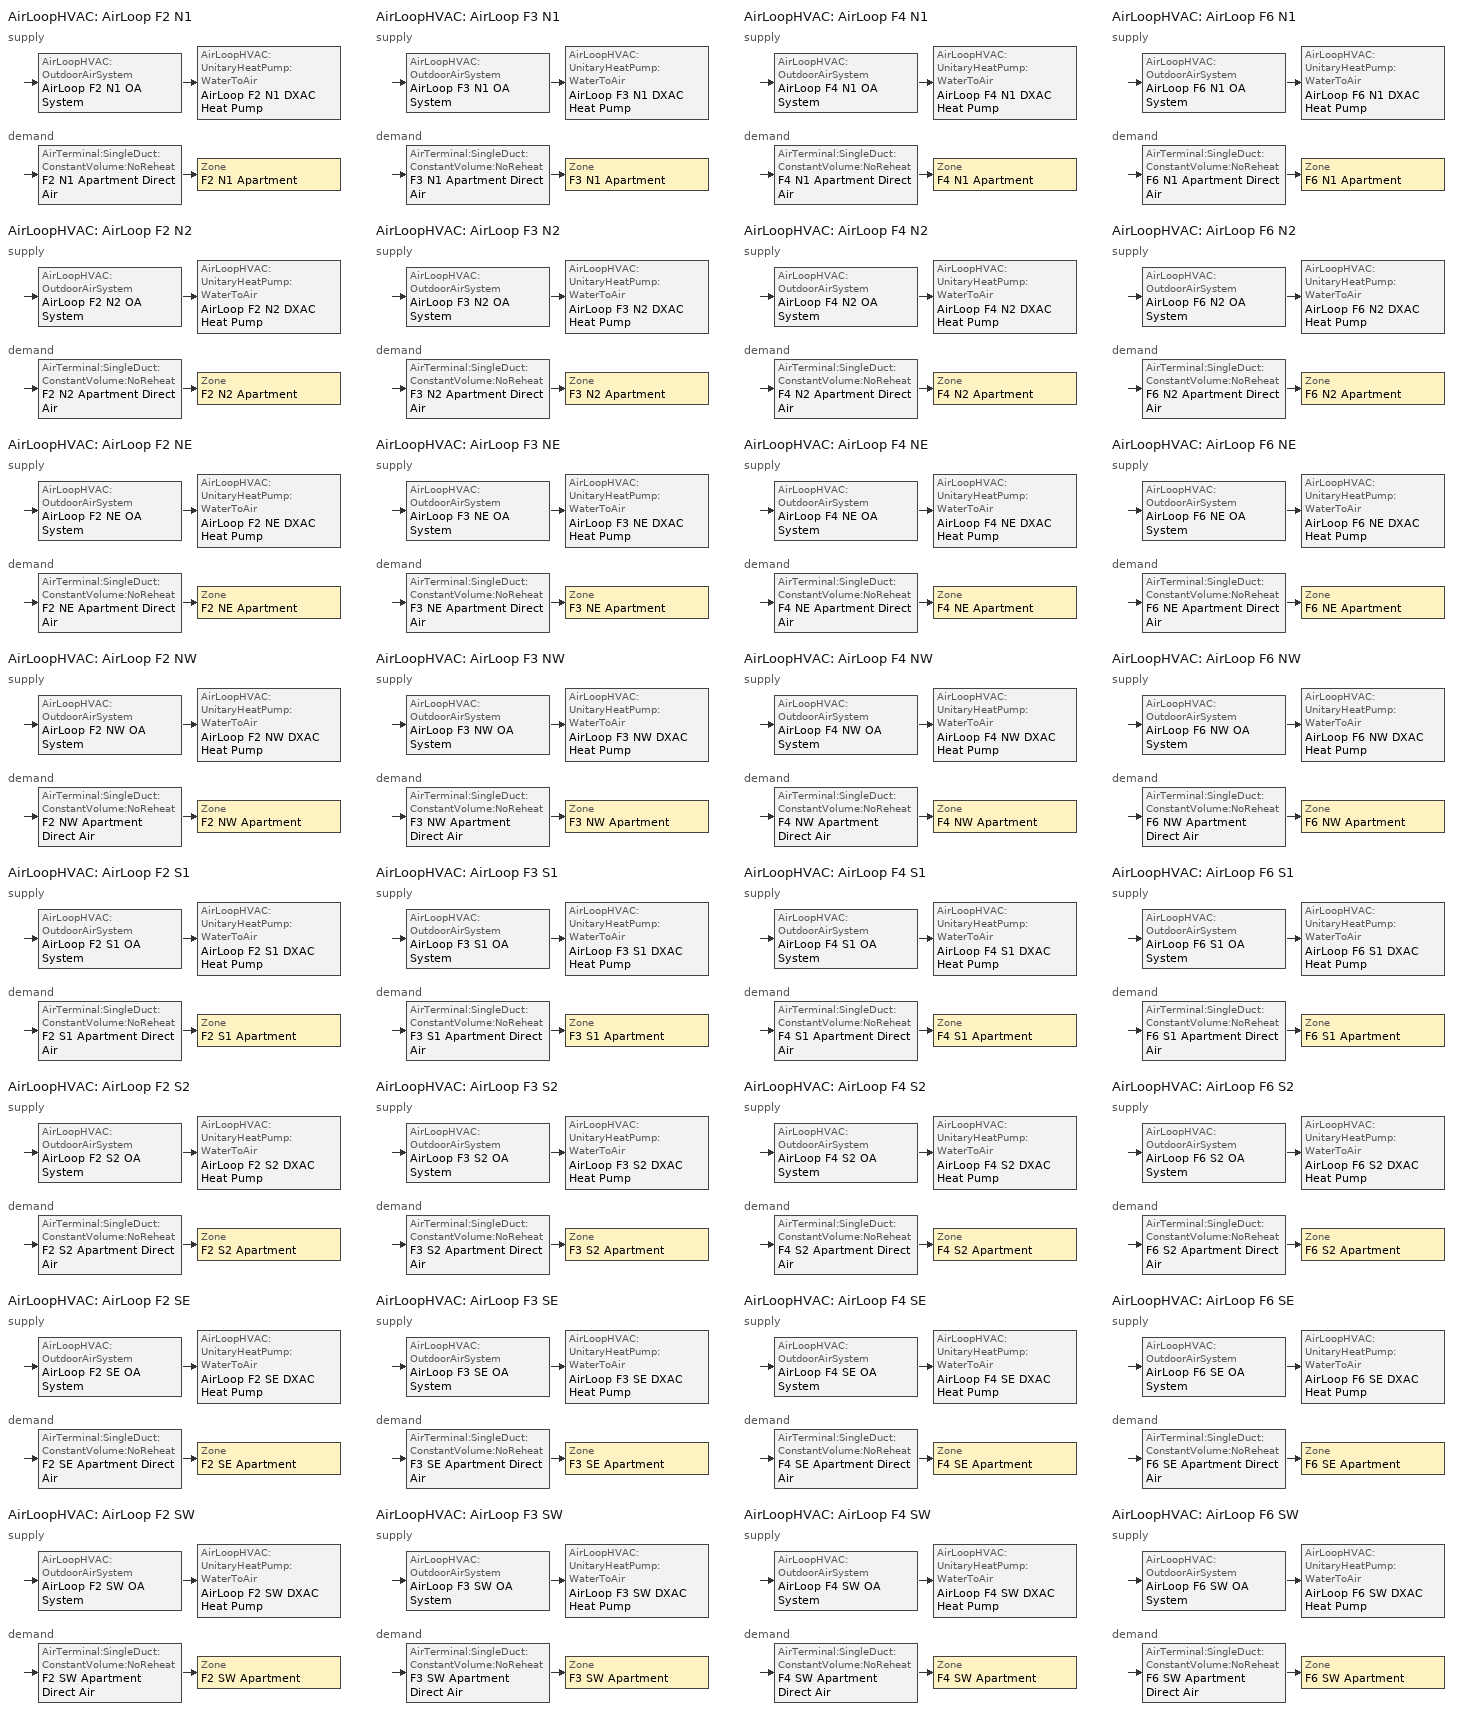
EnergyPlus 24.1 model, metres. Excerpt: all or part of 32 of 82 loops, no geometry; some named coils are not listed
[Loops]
AirLoopHVAC 'AirLoop F2 N1'
 supply: AirLoopHVAC:OutdoorAirSystem 'AirLoop F2 N1 OA System' > AirLoopHVAC:UnitaryHeatPump:WaterToAir 'AirLoop F2 N1 DXAC Heat Pump'
 demand: AirTerminal:SingleDuct:ConstantVolume:NoReheat 'F2 N1 Apartment Direct Air' > Zone 'F2 N1 Apartment'
AirLoopHVAC 'AirLoop F2 N2'
 supply: AirLoopHVAC:OutdoorAirSystem 'AirLoop F2 N2 OA System' > AirLoopHVAC:UnitaryHeatPump:WaterToAir 'AirLoop F2 N2 DXAC Heat Pump'
 demand: AirTerminal:SingleDuct:ConstantVolume:NoReheat 'F2 N2 Apartment Direct Air' > Zone 'F2 N2 Apartment'
AirLoopHVAC 'AirLoop F2 NE'
 supply: AirLoopHVAC:OutdoorAirSystem 'AirLoop F2 NE OA System' > AirLoopHVAC:UnitaryHeatPump:WaterToAir 'AirLoop F2 NE DXAC Heat Pump'
 demand: AirTerminal:SingleDuct:ConstantVolume:NoReheat 'F2 NE Apartment Direct Air' > Zone 'F2 NE Apartment'
AirLoopHVAC 'AirLoop F2 NW'
 supply: AirLoopHVAC:OutdoorAirSystem 'AirLoop F2 NW OA System' > AirLoopHVAC:UnitaryHeatPump:WaterToAir 'AirLoop F2 NW DXAC Heat Pump'
 demand: AirTerminal:SingleDuct:ConstantVolume:NoReheat 'F2 NW Apartment Direct Air' > Zone 'F2 NW Apartment'
AirLoopHVAC 'AirLoop F2 S1'
 supply: AirLoopHVAC:OutdoorAirSystem 'AirLoop F2 S1 OA System' > AirLoopHVAC:UnitaryHeatPump:WaterToAir 'AirLoop F2 S1 DXAC Heat Pump'
 demand: AirTerminal:SingleDuct:ConstantVolume:NoReheat 'F2 S1 Apartment Direct Air' > Zone 'F2 S1 Apartment'
AirLoopHVAC 'AirLoop F2 S2'
 supply: AirLoopHVAC:OutdoorAirSystem 'AirLoop F2 S2 OA System' > AirLoopHVAC:UnitaryHeatPump:WaterToAir 'AirLoop F2 S2 DXAC Heat Pump'
 demand: AirTerminal:SingleDuct:ConstantVolume:NoReheat 'F2 S2 Apartment Direct Air' > Zone 'F2 S2 Apartment'
AirLoopHVAC 'AirLoop F2 SE'
 supply: AirLoopHVAC:OutdoorAirSystem 'AirLoop F2 SE OA System' > AirLoopHVAC:UnitaryHeatPump:WaterToAir 'AirLoop F2 SE DXAC Heat Pump'
 demand: AirTerminal:SingleDuct:ConstantVolume:NoReheat 'F2 SE Apartment Direct Air' > Zone 'F2 SE Apartment'
AirLoopHVAC 'AirLoop F2 SW'
 supply: AirLoopHVAC:OutdoorAirSystem 'AirLoop F2 SW OA System' > AirLoopHVAC:UnitaryHeatPump:WaterToAir 'AirLoop F2 SW DXAC Heat Pump'
 demand: AirTerminal:SingleDuct:ConstantVolume:NoReheat 'F2 SW Apartment Direct Air' > Zone 'F2 SW Apartment'
AirLoopHVAC 'AirLoop F3 N1'
 supply: AirLoopHVAC:OutdoorAirSystem 'AirLoop F3 N1 OA System' > AirLoopHVAC:UnitaryHeatPump:WaterToAir 'AirLoop F3 N1 DXAC Heat Pump'
 demand: AirTerminal:SingleDuct:ConstantVolume:NoReheat 'F3 N1 Apartment Direct Air' > Zone 'F3 N1 Apartment'
AirLoopHVAC 'AirLoop F3 N2'
 supply: AirLoopHVAC:OutdoorAirSystem 'AirLoop F3 N2 OA System' > AirLoopHVAC:UnitaryHeatPump:WaterToAir 'AirLoop F3 N2 DXAC Heat Pump'
 demand: AirTerminal:SingleDuct:ConstantVolume:NoReheat 'F3 N2 Apartment Direct Air' > Zone 'F3 N2 Apartment'
AirLoopHVAC 'AirLoop F3 NE'
 supply: AirLoopHVAC:OutdoorAirSystem 'AirLoop F3 NE OA System' > AirLoopHVAC:UnitaryHeatPump:WaterToAir 'AirLoop F3 NE DXAC Heat Pump'
 demand: AirTerminal:SingleDuct:ConstantVolume:NoReheat 'F3 NE Apartment Direct Air' > Zone 'F3 NE Apartment'
AirLoopHVAC 'AirLoop F3 NW'
 supply: AirLoopHVAC:OutdoorAirSystem 'AirLoop F3 NW OA System' > AirLoopHVAC:UnitaryHeatPump:WaterToAir 'AirLoop F3 NW DXAC Heat Pump'
 demand: AirTerminal:SingleDuct:ConstantVolume:NoReheat 'F3 NW Apartment Direct Air' > Zone 'F3 NW Apartment'
AirLoopHVAC 'AirLoop F3 S1'
 supply: AirLoopHVAC:OutdoorAirSystem 'AirLoop F3 S1 OA System' > AirLoopHVAC:UnitaryHeatPump:WaterToAir 'AirLoop F3 S1 DXAC Heat Pump'
 demand: AirTerminal:SingleDuct:ConstantVolume:NoReheat 'F3 S1 Apartment Direct Air' > Zone 'F3 S1 Apartment'
AirLoopHVAC 'AirLoop F3 S2'
 supply: AirLoopHVAC:OutdoorAirSystem 'AirLoop F3 S2 OA System' > AirLoopHVAC:UnitaryHeatPump:WaterToAir 'AirLoop F3 S2 DXAC Heat Pump'
 demand: AirTerminal:SingleDuct:ConstantVolume:NoReheat 'F3 S2 Apartment Direct Air' > Zone 'F3 S2 Apartment'
AirLoopHVAC 'AirLoop F3 SE'
 supply: AirLoopHVAC:OutdoorAirSystem 'AirLoop F3 SE OA System' > AirLoopHVAC:UnitaryHeatPump:WaterToAir 'AirLoop F3 SE DXAC Heat Pump'
 demand: AirTerminal:SingleDuct:ConstantVolume:NoReheat 'F3 SE Apartment Direct Air' > Zone 'F3 SE Apartment'
AirLoopHVAC 'AirLoop F3 SW'
 supply: AirLoopHVAC:OutdoorAirSystem 'AirLoop F3 SW OA System' > AirLoopHVAC:UnitaryHeatPump:WaterToAir 'AirLoop F3 SW DXAC Heat Pump'
 demand: AirTerminal:SingleDuct:ConstantVolume:NoReheat 'F3 SW Apartment Direct Air' > Zone 'F3 SW Apartment'
AirLoopHVAC 'AirLoop F4 N1'
 supply: AirLoopHVAC:OutdoorAirSystem 'AirLoop F4 N1 OA System' > AirLoopHVAC:UnitaryHeatPump:WaterToAir 'AirLoop F4 N1 DXAC Heat Pump'
 demand: AirTerminal:SingleDuct:ConstantVolume:NoReheat 'F4 N1 Apartment Direct Air' > Zone 'F4 N1 Apartment'
AirLoopHVAC 'AirLoop F4 N2'
 supply: AirLoopHVAC:OutdoorAirSystem 'AirLoop F4 N2 OA System' > AirLoopHVAC:UnitaryHeatPump:WaterToAir 'AirLoop F4 N2 DXAC Heat Pump'
 demand: AirTerminal:SingleDuct:ConstantVolume:NoReheat 'F4 N2 Apartment Direct Air' > Zone 'F4 N2 Apartment'
AirLoopHVAC 'AirLoop F4 NE'
 supply: AirLoopHVAC:OutdoorAirSystem 'AirLoop F4 NE OA System' > AirLoopHVAC:UnitaryHeatPump:WaterToAir 'AirLoop F4 NE DXAC Heat Pump'
 demand: AirTerminal:SingleDuct:ConstantVolume:NoReheat 'F4 NE Apartment Direct Air' > Zone 'F4 NE Apartment'
AirLoopHVAC 'AirLoop F4 NW'
 supply: AirLoopHVAC:OutdoorAirSystem 'AirLoop F4 NW OA System' > AirLoopHVAC:UnitaryHeatPump:WaterToAir 'AirLoop F4 NW DXAC Heat Pump'
 demand: AirTerminal:SingleDuct:ConstantVolume:NoReheat 'F4 NW Apartment Direct Air' > Zone 'F4 NW Apartment'
AirLoopHVAC 'AirLoop F4 S1'
 supply: AirLoopHVAC:OutdoorAirSystem 'AirLoop F4 S1 OA System' > AirLoopHVAC:UnitaryHeatPump:WaterToAir 'AirLoop F4 S1 DXAC Heat Pump'
 demand: AirTerminal:SingleDuct:ConstantVolume:NoReheat 'F4 S1 Apartment Direct Air' > Zone 'F4 S1 Apartment'
AirLoopHVAC 'AirLoop F4 S2'
 supply: AirLoopHVAC:OutdoorAirSystem 'AirLoop F4 S2 OA System' > AirLoopHVAC:UnitaryHeatPump:WaterToAir 'AirLoop F4 S2 DXAC Heat Pump'
 demand: AirTerminal:SingleDuct:ConstantVolume:NoReheat 'F4 S2 Apartment Direct Air' > Zone 'F4 S2 Apartment'
AirLoopHVAC 'AirLoop F4 SE'
 supply: AirLoopHVAC:OutdoorAirSystem 'AirLoop F4 SE OA System' > AirLoopHVAC:UnitaryHeatPump:WaterToAir 'AirLoop F4 SE DXAC Heat Pump'
 demand: AirTerminal:SingleDuct:ConstantVolume:NoReheat 'F4 SE Apartment Direct Air' > Zone 'F4 SE Apartment'
AirLoopHVAC 'AirLoop F4 SW'
 supply: AirLoopHVAC:OutdoorAirSystem 'AirLoop F4 SW OA System' > AirLoopHVAC:UnitaryHeatPump:WaterToAir 'AirLoop F4 SW DXAC Heat Pump'
 demand: AirTerminal:SingleDuct:ConstantVolume:NoReheat 'F4 SW Apartment Direct Air' > Zone 'F4 SW Apartment'
AirLoopHVAC 'AirLoop F6 N1'
 supply: AirLoopHVAC:OutdoorAirSystem 'AirLoop F6 N1 OA System' > AirLoopHVAC:UnitaryHeatPump:WaterToAir 'AirLoop F6 N1 DXAC Heat Pump'
 demand: AirTerminal:SingleDuct:ConstantVolume:NoReheat 'F6 N1 Apartment Direct Air' > Zone 'F6 N1 Apartment'
AirLoopHVAC 'AirLoop F6 N2'
 supply: AirLoopHVAC:OutdoorAirSystem 'AirLoop F6 N2 OA System' > AirLoopHVAC:UnitaryHeatPump:WaterToAir 'AirLoop F6 N2 DXAC Heat Pump'
 demand: AirTerminal:SingleDuct:ConstantVolume:NoReheat 'F6 N2 Apartment Direct Air' > Zone 'F6 N2 Apartment'
AirLoopHVAC 'AirLoop F6 NE'
 supply: AirLoopHVAC:OutdoorAirSystem 'AirLoop F6 NE OA System' > AirLoopHVAC:UnitaryHeatPump:WaterToAir 'AirLoop F6 NE DXAC Heat Pump'
 demand: AirTerminal:SingleDuct:ConstantVolume:NoReheat 'F6 NE Apartment Direct Air' > Zone 'F6 NE Apartment'
AirLoopHVAC 'AirLoop F6 NW'
 supply: AirLoopHVAC:OutdoorAirSystem 'AirLoop F6 NW OA System' > AirLoopHVAC:UnitaryHeatPump:WaterToAir 'AirLoop F6 NW DXAC Heat Pump'
 demand: AirTerminal:SingleDuct:ConstantVolume:NoReheat 'F6 NW Apartment Direct Air' > Zone 'F6 NW Apartment'
AirLoopHVAC 'AirLoop F6 S1'
 supply: AirLoopHVAC:OutdoorAirSystem 'AirLoop F6 S1 OA System' > AirLoopHVAC:UnitaryHeatPump:WaterToAir 'AirLoop F6 S1 DXAC Heat Pump'
 demand: AirTerminal:SingleDuct:ConstantVolume:NoReheat 'F6 S1 Apartment Direct Air' > Zone 'F6 S1 Apartment'
AirLoopHVAC 'AirLoop F6 S2'
 supply: AirLoopHVAC:OutdoorAirSystem 'AirLoop F6 S2 OA System' > AirLoopHVAC:UnitaryHeatPump:WaterToAir 'AirLoop F6 S2 DXAC Heat Pump'
 demand: AirTerminal:SingleDuct:ConstantVolume:NoReheat 'F6 S2 Apartment Direct Air' > Zone 'F6 S2 Apartment'
AirLoopHVAC 'AirLoop F6 SE'
 supply: AirLoopHVAC:OutdoorAirSystem 'AirLoop F6 SE OA System' > AirLoopHVAC:UnitaryHeatPump:WaterToAir 'AirLoop F6 SE DXAC Heat Pump'
 demand: AirTerminal:SingleDuct:ConstantVolume:NoReheat 'F6 SE Apartment Direct Air' > Zone 'F6 SE Apartment'
AirLoopHVAC 'AirLoop F6 SW'
 supply: AirLoopHVAC:OutdoorAirSystem 'AirLoop F6 SW OA System' > AirLoopHVAC:UnitaryHeatPump:WaterToAir 'AirLoop F6 SW DXAC Heat Pump'
 demand: AirTerminal:SingleDuct:ConstantVolume:NoReheat 'F6 SW Apartment Direct Air' > Zone 'F6 SW Apartment'
[AirLoopHVAC] Design supply air flow rate=Autosize
AirLoop F2 N1; AirLoop F2 N2; AirLoop F2 NE; AirLoop F2 NW; AirLoop F2 S1; AirLoop F2 S2; AirLoop F2 SE; AirLoop F2 SW; AirLoop F3 N1; AirLoop F3 N2; AirLoop F3 NE; AirLoop F3 NW; AirLoop F3 S1; AirLoop F3 S2; AirLoop F3 SE; AirLoop F3 SW; AirLoop F4 N1; AirLoop F4 N2; AirLoop F4 NE; AirLoop F4 NW; AirLoop F4 S1; AirLoop F4 S2; AirLoop F4 SE; AirLoop F4 SW; AirLoop F6 N1; AirLoop F6 N2; AirLoop F6 NE; AirLoop F6 NW; AirLoop F6 S1; AirLoop F6 S2; AirLoop F6 SE; AirLoop F6 SW
[AirLoopHVAC:UnitaryHeatPump:WaterToAir] Availability schedule=All On; Cooling convergence=0.001; Fan placement=BlowThrough; Heating convergence=0.001; Maximum supply air temperature from supplemental heater=50; Supply air fan operating mode schedule=All Off; Supply air flow rate=Autosize
Name | Controlling zone or thermostat location | Cooling coil | Heating coil | Supplemental heating coil | Supply air fan
AirLoop F2 N1 DXAC Heat Pump | F2 N1 Apartment | Heat Pump Cooling Mode AirLoop F2 N1 | Heat Pump Heating Mode AirLoop F2 N1 | Heat Pump DX Supp Heating Coil AirLoop F2 N1 | AirLoop F2 N1 Supply Fan
AirLoop F2 N2 DXAC Heat Pump | F2 N2 Apartment | Heat Pump Cooling Mode AirLoop F2 N2 | Heat Pump Heating Mode AirLoop F2 N2 | Heat Pump DX Supp Heating Coil AirLoop F2 N2 | AirLoop F2 N2 Supply Fan
AirLoop F2 NE DXAC Heat Pump | F2 NE Apartment | Heat Pump Cooling Mode AirLoop F2 NE | Heat Pump Heating Mode AirLoop F2 NE | Heat Pump DX Supp Heating Coil AirLoop F2 NE | AirLoop F2 NE Supply Fan
AirLoop F2 NW DXAC Heat Pump | F2 NW Apartment | Heat Pump Cooling Mode AirLoop F2 NW | Heat Pump Heating Mode AirLoop F2 NW | Heat Pump DX Supp Heating Coil AirLoop F2 NW | AirLoop F2 NW Supply Fan
AirLoop F2 S1 DXAC Heat Pump | F2 S1 Apartment | Heat Pump Cooling Mode AirLoop F2 S1 | Heat Pump Heating Mode AirLoop F2 S1 | Heat Pump DX Supp Heating Coil AirLoop F2 S1 | AirLoop F2 S1 Supply Fan
AirLoop F2 S2 DXAC Heat Pump | F2 S2 Apartment | Heat Pump Cooling Mode AirLoop F2 S2 | Heat Pump Heating Mode AirLoop F2 S2 | Heat Pump DX Supp Heating Coil AirLoop F2 S2 | AirLoop F2 S2 Supply Fan
AirLoop F2 SE DXAC Heat Pump | F2 SE Apartment | Heat Pump Cooling Mode AirLoop F2 SE | Heat Pump Heating Mode AirLoop F2 SE | Heat Pump DX Supp Heating Coil AirLoop F2 SE | AirLoop F2 SE Supply Fan
AirLoop F2 SW DXAC Heat Pump | F2 SW Apartment | Heat Pump Cooling Mode AirLoop F2 SW | Heat Pump Heating Mode AirLoop F2 SW | Heat Pump DX Supp Heating Coil AirLoop F2 SW | AirLoop F2 SW Supply Fan
AirLoop F3 N1 DXAC Heat Pump | F3 N1 Apartment | Heat Pump Cooling Mode AirLoop F3 N1 | Heat Pump Heating Mode AirLoop F3 N1 | Heat Pump DX Supp Heating Coil AirLoop F3 N1 | AirLoop F3 N1 Supply Fan
AirLoop F3 N2 DXAC Heat Pump | F3 N2 Apartment | Heat Pump Cooling Mode AirLoop F3 N2 | Heat Pump Heating Mode AirLoop F3 N2 | Heat Pump DX Supp Heating Coil AirLoop F3 N2 | AirLoop F3 N2 Supply Fan
AirLoop F3 NE DXAC Heat Pump | F3 NE Apartment | Heat Pump Cooling Mode AirLoop F3 NE | Heat Pump Heating Mode AirLoop F3 NE | Heat Pump DX Supp Heating Coil AirLoop F3 NE | AirLoop F3 NE Supply Fan
AirLoop F3 NW DXAC Heat Pump | F3 NW Apartment | Heat Pump Cooling Mode AirLoop F3 NW | Heat Pump Heating Mode AirLoop F3 NW | Heat Pump DX Supp Heating Coil AirLoop F3 NW | AirLoop F3 NW Supply Fan
AirLoop F3 S1 DXAC Heat Pump | F3 S1 Apartment | Heat Pump Cooling Mode AirLoop F3 S1 | Heat Pump Heating Mode AirLoop F3 S1 | Heat Pump DX Supp Heating Coil AirLoop F3 S1 | AirLoop F3 S1 Supply Fan
AirLoop F3 S2 DXAC Heat Pump | F3 S2 Apartment | Heat Pump Cooling Mode AirLoop F3 S2 | Heat Pump Heating Mode AirLoop F3 S2 | Heat Pump DX Supp Heating Coil AirLoop F3 S2 | AirLoop F3 S2 Supply Fan
AirLoop F3 SE DXAC Heat Pump | F3 SE Apartment | Heat Pump Cooling Mode AirLoop F3 SE | Heat Pump Heating Mode AirLoop F3 SE | Heat Pump DX Supp Heating Coil AirLoop F3 SE | AirLoop F3 SE Supply Fan
AirLoop F3 SW DXAC Heat Pump | F3 SW Apartment | Heat Pump Cooling Mode AirLoop F3 SW | Heat Pump Heating Mode AirLoop F3 SW | Heat Pump DX Supp Heating Coil AirLoop F3 SW | AirLoop F3 SW Supply Fan
AirLoop F4 N1 DXAC Heat Pump | F4 N1 Apartment | Heat Pump Cooling Mode AirLoop F4 N1 | Heat Pump Heating Mode AirLoop F4 N1 | Heat Pump DX Supp Heating Coil AirLoop F4 N1 | AirLoop F4 N1 Supply Fan
AirLoop F4 N2 DXAC Heat Pump | F4 N2 Apartment | Heat Pump Cooling Mode AirLoop F4 N2 | Heat Pump Heating Mode AirLoop F4 N2 | Heat Pump DX Supp Heating Coil AirLoop F4 N2 | AirLoop F4 N2 Supply Fan
AirLoop F4 NE DXAC Heat Pump | F4 NE Apartment | Heat Pump Cooling Mode AirLoop F4 NE | Heat Pump Heating Mode AirLoop F4 NE | Heat Pump DX Supp Heating Coil AirLoop F4 NE | AirLoop F4 NE Supply Fan
AirLoop F4 NW DXAC Heat Pump | F4 NW Apartment | Heat Pump Cooling Mode AirLoop F4 NW | Heat Pump Heating Mode AirLoop F4 NW | Heat Pump DX Supp Heating Coil AirLoop F4 NW | AirLoop F4 NW Supply Fan
AirLoop F4 S1 DXAC Heat Pump | F4 S1 Apartment | Heat Pump Cooling Mode AirLoop F4 S1 | Heat Pump Heating Mode AirLoop F4 S1 | Heat Pump DX Supp Heating Coil AirLoop F4 S1 | AirLoop F4 S1 Supply Fan
AirLoop F4 S2 DXAC Heat Pump | F4 S2 Apartment | Heat Pump Cooling Mode AirLoop F4 S2 | Heat Pump Heating Mode AirLoop F4 S2 | Heat Pump DX Supp Heating Coil AirLoop F4 S2 | AirLoop F4 S2 Supply Fan
AirLoop F4 SE DXAC Heat Pump | F4 SE Apartment | Heat Pump Cooling Mode AirLoop F4 SE | Heat Pump Heating Mode AirLoop F4 SE | Heat Pump DX Supp Heating Coil AirLoop F4 SE | AirLoop F4 SE Supply Fan
AirLoop F4 SW DXAC Heat Pump | F4 SW Apartment | Heat Pump Cooling Mode AirLoop F4 SW | Heat Pump Heating Mode AirLoop F4 SW | Heat Pump DX Supp Heating Coil AirLoop F4 SW | AirLoop F4 SW Supply Fan
AirLoop F6 N1 DXAC Heat Pump | F6 N1 Apartment | Heat Pump Cooling Mode AirLoop F6 N1 | Heat Pump Heating Mode AirLoop F6 N1 | Heat Pump DX Supp Heating Coil AirLoop F6 N1 | AirLoop F6 N1 Supply Fan
AirLoop F6 N2 DXAC Heat Pump | F6 N2 Apartment | Heat Pump Cooling Mode AirLoop F6 N2 | Heat Pump Heating Mode AirLoop F6 N2 | Heat Pump DX Supp Heating Coil AirLoop F6 N2 | AirLoop F6 N2 Supply Fan
AirLoop F6 NE DXAC Heat Pump | F6 NE Apartment | Heat Pump Cooling Mode AirLoop F6 NE | Heat Pump Heating Mode AirLoop F6 NE | Heat Pump DX Supp Heating Coil AirLoop F6 NE | AirLoop F6 NE Supply Fan
AirLoop F6 NW DXAC Heat Pump | F6 NW Apartment | Heat Pump Cooling Mode AirLoop F6 NW | Heat Pump Heating Mode AirLoop F6 NW | Heat Pump DX Supp Heating Coil AirLoop F6 NW | AirLoop F6 NW Supply Fan
AirLoop F6 S1 DXAC Heat Pump | F6 S1 Apartment | Heat Pump Cooling Mode AirLoop F6 S1 | Heat Pump Heating Mode AirLoop F6 S1 | Heat Pump DX Supp Heating Coil AirLoop F6 S1 | AirLoop F6 S1 Supply Fan
AirLoop F6 S2 DXAC Heat Pump | F6 S2 Apartment | Heat Pump Cooling Mode AirLoop F6 S2 | Heat Pump Heating Mode AirLoop F6 S2 | Heat Pump DX Supp Heating Coil AirLoop F6 S2 | AirLoop F6 S2 Supply Fan
AirLoop F6 SE DXAC Heat Pump | F6 SE Apartment | Heat Pump Cooling Mode AirLoop F6 SE | Heat Pump Heating Mode AirLoop F6 SE | Heat Pump DX Supp Heating Coil AirLoop F6 SE | AirLoop F6 SE Supply Fan
AirLoop F6 SW DXAC Heat Pump | F6 SW Apartment | Heat Pump Cooling Mode AirLoop F6 SW | Heat Pump Heating Mode AirLoop F6 SW | Heat Pump DX Supp Heating Coil AirLoop F6 SW | AirLoop F6 SW Supply Fan
[AirTerminal:SingleDuct:ConstantVolume:NoReheat] Availability schedule=All On; Maximum air flow rate=Autosize
F2 N1 Apartment Direct Air; F2 N2 Apartment Direct Air; F2 NE Apartment Direct Air; F2 NW Apartment Direct Air; F2 S1 Apartment Direct Air; F2 S2 Apartment Direct Air; F2 SE Apartment Direct Air; F2 SW Apartment Direct Air; F3 N1 Apartment Direct Air; F3 N2 Apartment Direct Air; F3 NE Apartment Direct Air; F3 NW Apartment Direct Air; F3 S1 Apartment Direct Air; F3 S2 Apartment Direct Air; F3 SE Apartment Direct Air; F3 SW Apartment Direct Air; F4 N1 Apartment Direct Air; F4 N2 Apartment Direct Air; F4 NE Apartment Direct Air; F4 NW Apartment Direct Air; F4 S1 Apartment Direct Air; F4 S2 Apartment Direct Air; F4 SE Apartment Direct Air; F4 SW Apartment Direct Air; F6 N1 Apartment Direct Air; F6 N2 Apartment Direct Air; F6 NE Apartment Direct Air; F6 NW Apartment Direct Air; F6 S1 Apartment Direct Air; F6 S2 Apartment Direct Air; F6 SE Apartment Direct Air; F6 SW Apartment Direct Air
[Coil:Heating:Electric] Availability schedule=All On; Efficiency=1; Nominal capacity=Autosize
Heat Pump DX Supp Heating Coil AirLoop F2 N1; Heat Pump DX Supp Heating Coil AirLoop F2 N2; Heat Pump DX Supp Heating Coil AirLoop F2 NE; Heat Pump DX Supp Heating Coil AirLoop F2 NW; Heat Pump DX Supp Heating Coil AirLoop F2 S1; Heat Pump DX Supp Heating Coil AirLoop F2 S2; Heat Pump DX Supp Heating Coil AirLoop F2 SE; Heat Pump DX Supp Heating Coil AirLoop F2 SW; Heat Pump DX Supp Heating Coil AirLoop F3 N1; Heat Pump DX Supp Heating Coil AirLoop F3 N2; Heat Pump DX Supp Heating Coil AirLoop F3 NE; Heat Pump DX Supp Heating Coil AirLoop F3 NW; Heat Pump DX Supp Heating Coil AirLoop F3 S1; Heat Pump DX Supp Heating Coil AirLoop F3 S2; Heat Pump DX Supp Heating Coil AirLoop F3 SE; Heat Pump DX Supp Heating Coil AirLoop F3 SW; Heat Pump DX Supp Heating Coil AirLoop F4 N1; Heat Pump DX Supp Heating Coil AirLoop F4 N2; Heat Pump DX Supp Heating Coil AirLoop F4 NE; Heat Pump DX Supp Heating Coil AirLoop F4 NW; Heat Pump DX Supp Heating Coil AirLoop F4 S1; Heat Pump DX Supp Heating Coil AirLoop F4 S2; Heat Pump DX Supp Heating Coil AirLoop F4 SE; Heat Pump DX Supp Heating Coil AirLoop F4 SW; Heat Pump DX Supp Heating Coil AirLoop F6 N1; Heat Pump DX Supp Heating Coil AirLoop F6 N2; Heat Pump DX Supp Heating Coil AirLoop F6 NE; Heat Pump DX Supp Heating Coil AirLoop F6 NW; Heat Pump DX Supp Heating Coil AirLoop F6 S1; Heat Pump DX Supp Heating Coil AirLoop F6 S2; Heat Pump DX Supp Heating Coil AirLoop F6 SE; Heat Pump DX Supp Heating Coil AirLoop F6 SW
[Controller:OutdoorAir] Control high indoor humidity based on outdoor humidity ratio=Yes; Economizer control action type=ModulateFlow; Economizer control type=NoEconomizer; Heat recovery bypass control type=BypassWhenWithinEconomizerLimits; High humidity control=No; High humidity outdoor air flow ratio=1; Lockout type=LockoutWithHeating; Maximum outdoor air flow rate=Autosize; Minimum limit type=FixedMinimum; Minimum outdoor air flow rate=Autosize; Minimum outdoor air schedule=All Off
AirLoop F2 N1 OA Controller; AirLoop F2 N2 OA Controller; AirLoop F2 NE OA Controller; AirLoop F2 NW OA Controller; AirLoop F2 S1 OA Controller; AirLoop F2 S2 OA Controller; AirLoop F2 SE OA Controller; AirLoop F2 SW OA Controller; AirLoop F3 N1 OA Controller; AirLoop F3 N2 OA Controller; AirLoop F3 NE OA Controller; AirLoop F3 NW OA Controller; AirLoop F3 S1 OA Controller; AirLoop F3 S2 OA Controller; AirLoop F3 SE OA Controller; AirLoop F3 SW OA Controller; AirLoop F4 N1 OA Controller; AirLoop F4 N2 OA Controller; AirLoop F4 NE OA Controller; AirLoop F4 NW OA Controller; AirLoop F4 S1 OA Controller; AirLoop F4 S2 OA Controller; AirLoop F4 SE OA Controller; AirLoop F4 SW OA Controller; AirLoop F6 N1 OA Controller; AirLoop F6 N2 OA Controller; AirLoop F6 NE OA Controller; AirLoop F6 NW OA Controller; AirLoop F6 S1 OA Controller; AirLoop F6 S2 OA Controller; AirLoop F6 SE OA Controller; AirLoop F6 SW OA Controller
[DesignSpecification:OutdoorAir] Outdoor air flow per zone floor area=0.000294083; Outdoor air method=Flow/Area
SZ DSOA F2 N1 Apartment; SZ DSOA F2 N2 Apartment; SZ DSOA F2 NE Apartment; SZ DSOA F2 NW Apartment; SZ DSOA F2 S1 Apartment; SZ DSOA F2 S2 Apartment; SZ DSOA F2 SE Apartment; SZ DSOA F2 SW Apartment; SZ DSOA F3 N1 Apartment; SZ DSOA F3 N2 Apartment; SZ DSOA F3 NE Apartment; SZ DSOA F3 NW Apartment; SZ DSOA F3 S1 Apartment; SZ DSOA F3 S2 Apartment; SZ DSOA F3 SE Apartment; SZ DSOA F3 SW Apartment; SZ DSOA F4 N1 Apartment; SZ DSOA F4 N2 Apartment; SZ DSOA F4 NE Apartment; SZ DSOA F4 NW Apartment; SZ DSOA F4 S1 Apartment; SZ DSOA F4 S2 Apartment; SZ DSOA F4 SE Apartment; SZ DSOA F4 SW Apartment; SZ DSOA F6 N1 Apartment; SZ DSOA F6 N2 Apartment; SZ DSOA F6 NE Apartment; SZ DSOA F6 NW Apartment; SZ DSOA F6 S1 Apartment; SZ DSOA F6 S2 Apartment; SZ DSOA F6 SE Apartment; SZ DSOA F6 SW Apartment
[Fan:OnOff] Availability schedule=All On; Maximum flow rate=Autosize; Motor in airstream fraction=1
Name | Fan total efficiency | Motor efficiency | Pressure rise | End use subcategory
AirLoop F2 N1 Supply Fan; AirLoop F2 N2 Supply Fan; AirLoop F2 NE Supply Fan; AirLoop F2 NW Supply Fan; AirLoop F2 S1 Supply Fan; AirLoop F2 S2 Supply Fan; AirLoop F2 SE Supply Fan; AirLoop F2 SW Supply Fan; AirLoop F3 N1 Supply Fan; AirLoop F3 N2 Supply Fan; AirLoop F3 NE Supply Fan; AirLoop F3 NW Supply Fan; AirLoop F3 S1 Supply Fan; AirLoop F3 S2 Supply Fan; AirLoop F3 SE Supply Fan; AirLoop F3 SW Supply Fan; AirLoop F4 N1 Supply Fan; AirLoop F4 N2 Supply Fan; AirLoop F4 NE Supply Fan; AirLoop F4 NW Supply Fan; AirLoop F4 S1 Supply Fan; AirLoop F4 S2 Supply Fan; AirLoop F4 SE Supply Fan; AirLoop F4 SW Supply Fan; AirLoop F6 N1 Supply Fan; AirLoop F6 N2 Supply Fan; AirLoop F6 NE Supply Fan; AirLoop F6 NW Supply Fan; AirLoop F6 S1 Supply Fan; AirLoop F6 S2 Supply Fan; AirLoop F6 SE Supply Fan; AirLoop F6 SW Supply Fan | 0.55575 | 0.855 | 622.5
F2 N1 Apartment ERV Exh Fan; F2 N1 Apartment ERV Sup Fan; F2 N2 Apartment ERV Exh Fan; F2 N2 Apartment ERV Sup Fan; F2 NE Apartment ERV Exh Fan; F2 NE Apartment ERV Sup Fan; F2 S1 Apartment ERV Exh Fan; F2 S1 Apartment ERV Sup Fan; F2 S2 Apartment ERV Exh Fan; F2 S2 Apartment ERV Sup Fan; F2 SE Apartment ERV Exh Fan; F2 SE Apartment ERV Sup Fan; F3 N1 Apartment ERV Exh Fan; F3 N1 Apartment ERV Sup Fan; F3 N2 Apartment ERV Exh Fan; F3 N2 Apartment ERV Sup Fan; F3 NE Apartment ERV Exh Fan; F3 NE Apartment ERV Sup Fan; F3 S1 Apartment ERV Exh Fan; F3 S1 Apartment ERV Sup Fan; F3 S2 Apartment ERV Exh Fan; F3 S2 Apartment ERV Sup Fan; F3 SE Apartment ERV Exh Fan; F3 SE Apartment ERV Sup Fan; F4 N1 Apartment ERV Exh Fan; F4 N1 Apartment ERV Sup Fan; F4 N2 Apartment ERV Exh Fan; F4 N2 Apartment ERV Sup Fan; F4 NE Apartment ERV Exh Fan; F4 NE Apartment ERV Sup Fan; F4 S1 Apartment ERV Exh Fan; F4 S1 Apartment ERV Sup Fan; F4 S2 Apartment ERV Exh Fan; F4 S2 Apartment ERV Sup Fan; F4 SE Apartment ERV Exh Fan; F4 SE Apartment ERV Sup Fan; F6 N1 Apartment ERV Exh Fan; F6 N1 Apartment ERV Sup Fan; F6 N2 Apartment ERV Exh Fan; F6 N2 Apartment ERV Sup Fan; F6 NE Apartment ERV Exh Fan; F6 NE Apartment ERV Sup Fan; F6 S1 Apartment ERV Exh Fan; F6 S1 Apartment ERV Sup Fan; F6 S2 Apartment ERV Exh Fan; F6 S2 Apartment ERV Sup Fan; F6 SE Apartment ERV Exh Fan; F6 SE Apartment ERV Sup Fan | 0.303158 | 0.48 | 270.648 | General
F2 NW Apartment ERV Exh Fan; F2 NW Apartment ERV Sup Fan; F2 SW Apartment ERV Exh Fan; F2 SW Apartment ERV Sup Fan; F3 NW Apartment ERV Exh Fan; F3 NW Apartment ERV Sup Fan; F3 SW Apartment ERV Exh Fan; F3 SW Apartment ERV Sup Fan; F4 NW Apartment ERV Exh Fan; F4 NW Apartment ERV Sup Fan; F4 SW Apartment ERV Exh Fan; F4 SW Apartment ERV Sup Fan; F6 NW Apartment ERV Exh Fan; F6 NW Apartment ERV Sup Fan; F6 SW Apartment ERV Exh Fan; F6 SW Apartment ERV Sup Fan | 0.303158 | 0.48 | 233.6875 | General
[HeatExchanger:AirToAir:SensibleAndLatent] Availability schedule=AllOn_Except_DD; Frost control type=ExhaustOnly; Heat exchanger type=Rotary; Initial defrost time fraction=0.167; Latent effectiveness at 100 cooling air flow=0; Latent effectiveness at 100 heating air flow=0; Nominal electric power=0; Nominal supply air flow rate=Autosize; Rate of defrost time fraction increase=1.44; Sensible effectiveness of cooling air flow curve=SenEffectCoolingTable; Sensible effectiveness of heating air flow curve=SenEffectHeatingTable; Supply air outlet temperature control=No; Threshold temperature=-23.3
Name | Sensible effectiveness at 100 cooling air flow | Sensible effectiveness at 100 heating air flow
F2 N1 Apartment OA Heat Exchanger; F2 N2 Apartment OA Heat Exchanger; F2 NE Apartment OA Heat Exchanger; F2 S1 Apartment OA Heat Exchanger; F2 S2 Apartment OA Heat Exchanger; F2 SE Apartment OA Heat Exchanger; F3 N1 Apartment OA Heat Exchanger; F3 N2 Apartment OA Heat Exchanger; F3 NE Apartment OA Heat Exchanger; F3 S1 Apartment OA Heat Exchanger; F3 S2 Apartment OA Heat Exchanger; F3 SE Apartment OA Heat Exchanger; F4 N1 Apartment OA Heat Exchanger; F4 N2 Apartment OA Heat Exchanger; F4 NE Apartment OA Heat Exchanger; F4 S1 Apartment OA Heat Exchanger; F4 S2 Apartment OA Heat Exchanger; F4 SE Apartment OA Heat Exchanger; F6 N1 Apartment OA Heat Exchanger; F6 N2 Apartment OA Heat Exchanger; F6 NE Apartment OA Heat Exchanger; F6 S1 Apartment OA Heat Exchanger; F6 S2 Apartment OA Heat Exchanger; F6 SE Apartment OA Heat Exchanger | 0.596 | 0.6
F2 NW Apartment OA Heat Exchanger; F2 SW Apartment OA Heat Exchanger; F3 NW Apartment OA Heat Exchanger; F3 SW Apartment OA Heat Exchanger; F4 NW Apartment OA Heat Exchanger; F4 SW Apartment OA Heat Exchanger; F6 NW Apartment OA Heat Exchanger; F6 SW Apartment OA Heat Exchanger | 0 | 0
[Sizing:System] 100 outdoor air in cooling=No; 100 outdoor air in heating=No; Central cooling design supply air humidity ratio=0.008; Central cooling design supply air temperature=14; Central heating design supply air humidity ratio=0.008; Central heating design supply air temperature=40; Central heating maximum system air flow ratio=1; Cooling supply air flow rate=0; Cooling supply air flow rate method=DesignDay; Design outdoor air flow rate=Autosize; Heating supply air flow rate=0; Heating supply air flow rate method=DesignDay; Precool design humidity ratio=0.008; Precool design temperature=11; Preheat design humidity ratio=0.008; Preheat design temperature=7; System outdoor air method=ZoneSum; Type of load to size on=Sensible; Type of zone sum to use=NonCoincident
AirLoop F2 SW; AirLoop F2 NW; AirLoop F2 SE; AirLoop F2 NE; AirLoop F2 N1; AirLoop F2 N2; AirLoop F2 S1; AirLoop F2 S2; AirLoop F3 SW; AirLoop F3 NW; AirLoop F3 SE; AirLoop F3 NE; AirLoop F3 N1; AirLoop F3 N2; AirLoop F3 S1; AirLoop F3 S2; AirLoop F4 SW; AirLoop F4 NW; AirLoop F4 SE; AirLoop F4 NE; AirLoop F4 N1; AirLoop F4 N2; AirLoop F4 S1; AirLoop F4 S2; AirLoop F6 SW; AirLoop F6 NW; AirLoop F6 SE; AirLoop F6 NE; AirLoop F6 N1; AirLoop F6 N2; AirLoop F6 S1; AirLoop F6 S2
[Sizing:Zone] Account for dedicated outdoor air system=No; Cooling design air flow method=DesignDay; Cooling design air flow rate=0; Cooling minimum air flow fraction=0; Dedicated outdoor air high setpoint temperature for design=Autosize; Dedicated outdoor air low setpoint temperature for design=Autosize; Dedicated outdoor air system control strategy=NeutralSupplyAir; Heating design air flow method=DesignDay; Heating design air flow rate=0; Heating maximum air flow fraction=0; Zone cooling design supply air humidity ratio=0.008; Zone cooling design supply air temperature=14; Zone cooling design supply air temperature input method=SupplyAirTemperature; Zone heating design supply air humidity ratio=0.008; Zone heating design supply air temperature=40; Zone heating design supply air temperature input method=SupplyAirTemperature
Name | Design specification outdoor air object
F2 SW Apartment | SZ DSOA F2 SW Apartment
F2 NW Apartment | SZ DSOA F2 NW Apartment
F2 SE Apartment | SZ DSOA F2 SE Apartment
F2 NE Apartment | SZ DSOA F2 NE Apartment
F2 N1 Apartment | SZ DSOA F2 N1 Apartment
F2 N2 Apartment | SZ DSOA F2 N2 Apartment
F2 S1 Apartment | SZ DSOA F2 S1 Apartment
F2 S2 Apartment | SZ DSOA F2 S2 Apartment
F3 SW Apartment | SZ DSOA F3 SW Apartment
F3 NW Apartment | SZ DSOA F3 NW Apartment
F3 SE Apartment | SZ DSOA F3 SE Apartment
F3 NE Apartment | SZ DSOA F3 NE Apartment
F3 N1 Apartment | SZ DSOA F3 N1 Apartment
F3 N2 Apartment | SZ DSOA F3 N2 Apartment
F3 S1 Apartment | SZ DSOA F3 S1 Apartment
F3 S2 Apartment | SZ DSOA F3 S2 Apartment
F4 SW Apartment | SZ DSOA F4 SW Apartment
F4 NW Apartment | SZ DSOA F4 NW Apartment
F4 SE Apartment | SZ DSOA F4 SE Apartment
F4 NE Apartment | SZ DSOA F4 NE Apartment
F4 N1 Apartment | SZ DSOA F4 N1 Apartment
F4 N2 Apartment | SZ DSOA F4 N2 Apartment
F4 S1 Apartment | SZ DSOA F4 S1 Apartment
F4 S2 Apartment | SZ DSOA F4 S2 Apartment
F6 SW Apartment | SZ DSOA F6 SW Apartment
F6 NW Apartment | SZ DSOA F6 NW Apartment
F6 SE Apartment | SZ DSOA F6 SE Apartment
F6 NE Apartment | SZ DSOA F6 NE Apartment
F6 N1 Apartment | SZ DSOA F6 N1 Apartment
F6 N2 Apartment | SZ DSOA F6 N2 Apartment
F6 S1 Apartment | SZ DSOA F6 S1 Apartment
F6 S2 Apartment | SZ DSOA F6 S2 Apartment
[ThermostatSetpoint:DualSetpoint]
Name | Cooling setpoint temperature schedule | Heating setpoint temperature schedule
N Apartment Cooling Setpoints Dual SP Control | N CLGSETP_APT_SCH | N HTGSETP_APT_SCH
S Apartment Cooling Setpoints Dual SP Control | S CLGSETP_APT_SCH | S HTGSETP_APT_SCH
[ThermostatSetpoint:SingleCooling]
AptCoolingSetPoint: Setpoint temperature schedule=CLGSETP_APT_SCH
[ThermostatSetpoint:SingleHeating]
AptHeatingSetPoint: Setpoint temperature schedule=HTGSETP_APT_SCH
[ZoneControl:Thermostat] Control 1=AptCoolingSetPoint; Control 2=AptHeatingSetPoint; Control type schedule=Zone Control Type Sched
Name | Zone or zonelist | Control 3
F2 N1 Apartment Thermostat | F2 N1 Apartment | N Apartment Cooling Setpoints Dual SP Control
F2 N2 Apartment Thermostat | F2 N2 Apartment | N Apartment Cooling Setpoints Dual SP Control
F2 NE Apartment Thermostat | F2 NE Apartment | N Apartment Cooling Setpoints Dual SP Control
F2 NW Apartment Thermostat | F2 NW Apartment | N Apartment Cooling Setpoints Dual SP Control
F2 S1 Apartment Thermostat | F2 S1 Apartment | S Apartment Cooling Setpoints Dual SP Control
F2 S2 Apartment Thermostat | F2 S2 Apartment | S Apartment Cooling Setpoints Dual SP Control
F2 SE Apartment Thermostat | F2 SE Apartment | S Apartment Cooling Setpoints Dual SP Control
F2 SW Apartment Thermostat | F2 SW Apartment | S Apartment Cooling Setpoints Dual SP Control
F3 N1 Apartment Thermostat | F3 N1 Apartment | N Apartment Cooling Setpoints Dual SP Control
F3 N2 Apartment Thermostat | F3 N2 Apartment | N Apartment Cooling Setpoints Dual SP Control
F3 NE Apartment Thermostat | F3 NE Apartment | N Apartment Cooling Setpoints Dual SP Control
F3 NW Apartment Thermostat | F3 NW Apartment | N Apartment Cooling Setpoints Dual SP Control
F3 S1 Apartment Thermostat | F3 S1 Apartment | S Apartment Cooling Setpoints Dual SP Control
F3 S2 Apartment Thermostat | F3 S2 Apartment | S Apartment Cooling Setpoints Dual SP Control
F3 SE Apartment Thermostat | F3 SE Apartment | S Apartment Cooling Setpoints Dual SP Control
F3 SW Apartment Thermostat | F3 SW Apartment | S Apartment Cooling Setpoints Dual SP Control
F4 N1 Apartment Thermostat | F4 N1 Apartment | N Apartment Cooling Setpoints Dual SP Control
F4 N2 Apartment Thermostat | F4 N2 Apartment | N Apartment Cooling Setpoints Dual SP Control
F4 NE Apartment Thermostat | F4 NE Apartment | N Apartment Cooling Setpoints Dual SP Control
F4 NW Apartment Thermostat | F4 NW Apartment | N Apartment Cooling Setpoints Dual SP Control
F4 S1 Apartment Thermostat | F4 S1 Apartment | S Apartment Cooling Setpoints Dual SP Control
F4 S2 Apartment Thermostat | F4 S2 Apartment | S Apartment Cooling Setpoints Dual SP Control
F4 SE Apartment Thermostat | F4 SE Apartment | S Apartment Cooling Setpoints Dual SP Control
F4 SW Apartment Thermostat | F4 SW Apartment | S Apartment Cooling Setpoints Dual SP Control
F6 N1 Apartment Thermostat | F6 N1 Apartment | N Apartment Cooling Setpoints Dual SP Control
F6 N2 Apartment Thermostat | F6 N2 Apartment | N Apartment Cooling Setpoints Dual SP Control
F6 NE Apartment Thermostat | F6 NE Apartment | N Apartment Cooling Setpoints Dual SP Control
F6 NW Apartment Thermostat | F6 NW Apartment | N Apartment Cooling Setpoints Dual SP Control
F6 S1 Apartment Thermostat | F6 S1 Apartment | S Apartment Cooling Setpoints Dual SP Control
F6 S2 Apartment Thermostat | F6 S2 Apartment | S Apartment Cooling Setpoints Dual SP Control
F6 SE Apartment Thermostat | F6 SE Apartment | S Apartment Cooling Setpoints Dual SP Control
F6 SW Apartment Thermostat | F6 SW Apartment | S Apartment Cooling Setpoints Dual SP Control
[ZoneHVAC:EnergyRecoveryVentilator] Availability schedule=All On; Exhaust air flow rate=0.0259571; Supply air flow rate=0.0259571
Name | Controller | Exhaust air fan | Heat exchanger | Supply air fan
F2 N1 Apartment ERV | F2 N1 Apartment ERV Ctrl | F2 N1 Apartment ERV Exh Fan | F2 N1 Apartment OA Heat Exchanger | F2 N1 Apartment ERV Sup Fan
F2 N2 Apartment ERV | F2 N2 Apartment ERV Ctrl | F2 N2 Apartment ERV Exh Fan | F2 N2 Apartment OA Heat Exchanger | F2 N2 Apartment ERV Sup Fan
F2 NE Apartment ERV | F2 NE Apartment ERV Ctrl | F2 NE Apartment ERV Exh Fan | F2 NE Apartment OA Heat Exchanger | F2 NE Apartment ERV Sup Fan
F2 NW Apartment ERV | F2 NW Apartment ERV Ctrl | F2 NW Apartment ERV Exh Fan | F2 NW Apartment OA Heat Exchanger | F2 NW Apartment ERV Sup Fan
F2 S1 Apartment ERV | F2 S1 Apartment ERV Ctrl | F2 S1 Apartment ERV Exh Fan | F2 S1 Apartment OA Heat Exchanger | F2 S1 Apartment ERV Sup Fan
F2 S2 Apartment ERV | F2 S2 Apartment ERV Ctrl | F2 S2 Apartment ERV Exh Fan | F2 S2 Apartment OA Heat Exchanger | F2 S2 Apartment ERV Sup Fan
F2 SE Apartment ERV | F2 SE Apartment ERV Ctrl | F2 SE Apartment ERV Exh Fan | F2 SE Apartment OA Heat Exchanger | F2 SE Apartment ERV Sup Fan
F2 SW Apartment ERV | F2 SW Apartment ERV Ctrl | F2 SW Apartment ERV Exh Fan | F2 SW Apartment OA Heat Exchanger | F2 SW Apartment ERV Sup Fan
F3 N1 Apartment ERV | F3 N1 Apartment ERV Ctrl | F3 N1 Apartment ERV Exh Fan | F3 N1 Apartment OA Heat Exchanger | F3 N1 Apartment ERV Sup Fan
F3 N2 Apartment ERV | F3 N2 Apartment ERV Ctrl | F3 N2 Apartment ERV Exh Fan | F3 N2 Apartment OA Heat Exchanger | F3 N2 Apartment ERV Sup Fan
F3 NE Apartment ERV | F3 NE Apartment ERV Ctrl | F3 NE Apartment ERV Exh Fan | F3 NE Apartment OA Heat Exchanger | F3 NE Apartment ERV Sup Fan
F3 NW Apartment ERV | F3 NW Apartment ERV Ctrl | F3 NW Apartment ERV Exh Fan | F3 NW Apartment OA Heat Exchanger | F3 NW Apartment ERV Sup Fan
F3 S1 Apartment ERV | F3 S1 Apartment ERV Ctrl | F3 S1 Apartment ERV Exh Fan | F3 S1 Apartment OA Heat Exchanger | F3 S1 Apartment ERV Sup Fan
F3 S2 Apartment ERV | F3 S2 Apartment ERV Ctrl | F3 S2 Apartment ERV Exh Fan | F3 S2 Apartment OA Heat Exchanger | F3 S2 Apartment ERV Sup Fan
F3 SE Apartment ERV | F3 SE Apartment ERV Ctrl | F3 SE Apartment ERV Exh Fan | F3 SE Apartment OA Heat Exchanger | F3 SE Apartment ERV Sup Fan
F3 SW Apartment ERV | F3 SW Apartment ERV Ctrl | F3 SW Apartment ERV Exh Fan | F3 SW Apartment OA Heat Exchanger | F3 SW Apartment ERV Sup Fan
F4 N1 Apartment ERV | F4 N1 Apartment ERV Ctrl | F4 N1 Apartment ERV Exh Fan | F4 N1 Apartment OA Heat Exchanger | F4 N1 Apartment ERV Sup Fan
F4 N2 Apartment ERV | F4 N2 Apartment ERV Ctrl | F4 N2 Apartment ERV Exh Fan | F4 N2 Apartment OA Heat Exchanger | F4 N2 Apartment ERV Sup Fan
F4 NE Apartment ERV | F4 NE Apartment ERV Ctrl | F4 NE Apartment ERV Exh Fan | F4 NE Apartment OA Heat Exchanger | F4 NE Apartment ERV Sup Fan
F4 NW Apartment ERV | F4 NW Apartment ERV Ctrl | F4 NW Apartment ERV Exh Fan | F4 NW Apartment OA Heat Exchanger | F4 NW Apartment ERV Sup Fan
F4 S1 Apartment ERV | F4 S1 Apartment ERV Ctrl | F4 S1 Apartment ERV Exh Fan | F4 S1 Apartment OA Heat Exchanger | F4 S1 Apartment ERV Sup Fan
F4 S2 Apartment ERV | F4 S2 Apartment ERV Ctrl | F4 S2 Apartment ERV Exh Fan | F4 S2 Apartment OA Heat Exchanger | F4 S2 Apartment ERV Sup Fan
F4 SE Apartment ERV | F4 SE Apartment ERV Ctrl | F4 SE Apartment ERV Exh Fan | F4 SE Apartment OA Heat Exchanger | F4 SE Apartment ERV Sup Fan
F4 SW Apartment ERV | F4 SW Apartment ERV Ctrl | F4 SW Apartment ERV Exh Fan | F4 SW Apartment OA Heat Exchanger | F4 SW Apartment ERV Sup Fan
F6 N1 Apartment ERV | F6 N1 Apartment ERV Ctrl | F6 N1 Apartment ERV Exh Fan | F6 N1 Apartment OA Heat Exchanger | F6 N1 Apartment ERV Sup Fan
F6 N2 Apartment ERV | F6 N2 Apartment ERV Ctrl | F6 N2 Apartment ERV Exh Fan | F6 N2 Apartment OA Heat Exchanger | F6 N2 Apartment ERV Sup Fan
F6 NE Apartment ERV | F6 NE Apartment ERV Ctrl | F6 NE Apartment ERV Exh Fan | F6 NE Apartment OA Heat Exchanger | F6 NE Apartment ERV Sup Fan
F6 NW Apartment ERV | F6 NW Apartment ERV Ctrl | F6 NW Apartment ERV Exh Fan | F6 NW Apartment OA Heat Exchanger | F6 NW Apartment ERV Sup Fan
F6 S1 Apartment ERV | F6 S1 Apartment ERV Ctrl | F6 S1 Apartment ERV Exh Fan | F6 S1 Apartment OA Heat Exchanger | F6 S1 Apartment ERV Sup Fan
F6 S2 Apartment ERV | F6 S2 Apartment ERV Ctrl | F6 S2 Apartment ERV Exh Fan | F6 S2 Apartment OA Heat Exchanger | F6 S2 Apartment ERV Sup Fan
F6 SE Apartment ERV | F6 SE Apartment ERV Ctrl | F6 SE Apartment ERV Exh Fan | F6 SE Apartment OA Heat Exchanger | F6 SE Apartment ERV Sup Fan
F6 SW Apartment ERV | F6 SW Apartment ERV Ctrl | F6 SW Apartment ERV Exh Fan | F6 SW Apartment OA Heat Exchanger | F6 SW Apartment ERV Sup Fan
[ZoneHVAC:EnergyRecoveryVentilator:Controller] Control high indoor humidity based on outdoor humidity ratio=No; Exhaust air enthalpy limit=NoExhaustAirEnthalpyLimit; Exhaust air temperature limit=NoExhaustAirTemperatureLimit; High humidity control flag=No; High humidity outdoor air flow ratio=1
F2 N1 Apartment ERV Ctrl; F2 N2 Apartment ERV Ctrl; F2 NE Apartment ERV Ctrl; F2 NW Apartment ERV Ctrl; F2 S1 Apartment ERV Ctrl; F2 S2 Apartment ERV Ctrl; F2 SE Apartment ERV Ctrl; F2 SW Apartment ERV Ctrl; F3 N1 Apartment ERV Ctrl; F3 N2 Apartment ERV Ctrl; F3 NE Apartment ERV Ctrl; F3 NW Apartment ERV Ctrl; F3 S1 Apartment ERV Ctrl; F3 S2 Apartment ERV Ctrl; F3 SE Apartment ERV Ctrl; F3 SW Apartment ERV Ctrl; F4 N1 Apartment ERV Ctrl; F4 N2 Apartment ERV Ctrl; F4 NE Apartment ERV Ctrl; F4 NW Apartment ERV Ctrl; F4 S1 Apartment ERV Ctrl; F4 S2 Apartment ERV Ctrl; F4 SE Apartment ERV Ctrl; F4 SW Apartment ERV Ctrl; F6 N1 Apartment ERV Ctrl; F6 N2 Apartment ERV Ctrl; F6 NE Apartment ERV Ctrl; F6 NW Apartment ERV Ctrl; F6 S1 Apartment ERV Ctrl; F6 S2 Apartment ERV Ctrl; F6 SE Apartment ERV Ctrl; F6 SW Apartment ERV Ctrl
[Zone equipment]
F2 N1 Apartment: F2 N1 Apartment ERV, F2 N1 Apartment Direct Air
F2 N2 Apartment: F2 N2 Apartment ERV, F2 N2 Apartment Direct Air
F2 NE Apartment: F2 NE Apartment ERV, F2 NE Apartment Direct Air
F2 NW Apartment: F2 NW Apartment ERV, F2 NW Apartment Direct Air
F2 S1 Apartment: F2 S1 Apartment ERV, F2 S1 Apartment Direct Air
F2 S2 Apartment: F2 S2 Apartment ERV, F2 S2 Apartment Direct Air
F2 SE Apartment: F2 SE Apartment ERV, F2 SE Apartment Direct Air
F2 SW Apartment: F2 SW Apartment ERV, F2 SW Apartment Direct Air
F3 N1 Apartment: F3 N1 Apartment ERV, F3 N1 Apartment Direct Air
F3 N2 Apartment: F3 N2 Apartment ERV, F3 N2 Apartment Direct Air
F3 NE Apartment: F3 NE Apartment ERV, F3 NE Apartment Direct Air
F3 NW Apartment: F3 NW Apartment ERV, F3 NW Apartment Direct Air
F3 S1 Apartment: F3 S1 Apartment ERV, F3 S1 Apartment Direct Air
F3 S2 Apartment: F3 S2 Apartment ERV, F3 S2 Apartment Direct Air
F3 SE Apartment: F3 SE Apartment ERV, F3 SE Apartment Direct Air
F3 SW Apartment: F3 SW Apartment ERV, F3 SW Apartment Direct Air
F4 N1 Apartment: F4 N1 Apartment ERV, F4 N1 Apartment Direct Air
F4 N2 Apartment: F4 N2 Apartment ERV, F4 N2 Apartment Direct Air
F4 NE Apartment: F4 NE Apartment ERV, F4 NE Apartment Direct Air
F4 NW Apartment: F4 NW Apartment ERV, F4 NW Apartment Direct Air
F4 S1 Apartment: F4 S1 Apartment ERV, F4 S1 Apartment Direct Air
F4 S2 Apartment: F4 S2 Apartment ERV, F4 S2 Apartment Direct Air
F4 SE Apartment: F4 SE Apartment ERV, F4 SE Apartment Direct Air
F4 SW Apartment: F4 SW Apartment ERV, F4 SW Apartment Direct Air
F6 N1 Apartment: F6 N1 Apartment ERV, F6 N1 Apartment Direct Air
F6 N2 Apartment: F6 N2 Apartment ERV, F6 N2 Apartment Direct Air
F6 NE Apartment: F6 NE Apartment ERV, F6 NE Apartment Direct Air
F6 NW Apartment: F6 NW Apartment ERV, F6 NW Apartment Direct Air
F6 S1 Apartment: F6 S1 Apartment ERV, F6 S1 Apartment Direct Air
F6 S2 Apartment: F6 S2 Apartment ERV, F6 S2 Apartment Direct Air
F6 SE Apartment: F6 SE Apartment ERV, F6 SE Apartment Direct Air
F6 SW Apartment: F6 SW Apartment ERV, F6 SW Apartment Direct Air
[Schedule:Compact]
All Off: Through: 12/31, For: AllDays, Until: 24:00, 0
All On: Through: 12/31, For: AllDays, Until: 24:00, 1
AllOn_Except_DD: Through: 12/31, For: SummerDesignDay, Until: 24:00, 0, For: WinterDesignDay, Until: 24:00, 0, For: AllOtherDays, Until: 24:00, 1
CLGSETP_APT_SCH; N CLGSETP_APT_SCH; S CLGSETP_APT_SCH: THROUGH: 12/31, FOR:AllDays, UNTIL: 24:00, 24.4
HTGSETP_APT_SCH; N HTGSETP_APT_SCH; S HTGSETP_APT_SCH: THROUGH: 12/31, FOR:AllDays, UNTIL: 24:00, 21.7
ZONE CONTROL TYPE SCHED: Through: 12/31, For: SummerDesignDay, Until: 24:00, 2, For: WinterDesignDay, Until: 24:00, 1, For: Weekdays Weekends Holidays Customday1 Customday2 AllOtherDays, Until: 24:00, 4
[Table:IndependentVariable]
airFlowRatio: Linear, Linear, 10, 0, Dimensionless, 0.75, 1
[Table:IndependentVariableList]
effectiveness_IndependentVariableList: airFlowRatio
[Table:Lookup]
SenEffectCoolingTable: effectiveness_IndependentVariableList, 10, 0, 0.596, DivisorOnly, Dimensionless, 0.618, 0.596
SenEffectHeatingTable: effectiveness_IndependentVariableList, 10, 0, 0.6, DivisorOnly, Dimensionless, 0.623, 0.6
